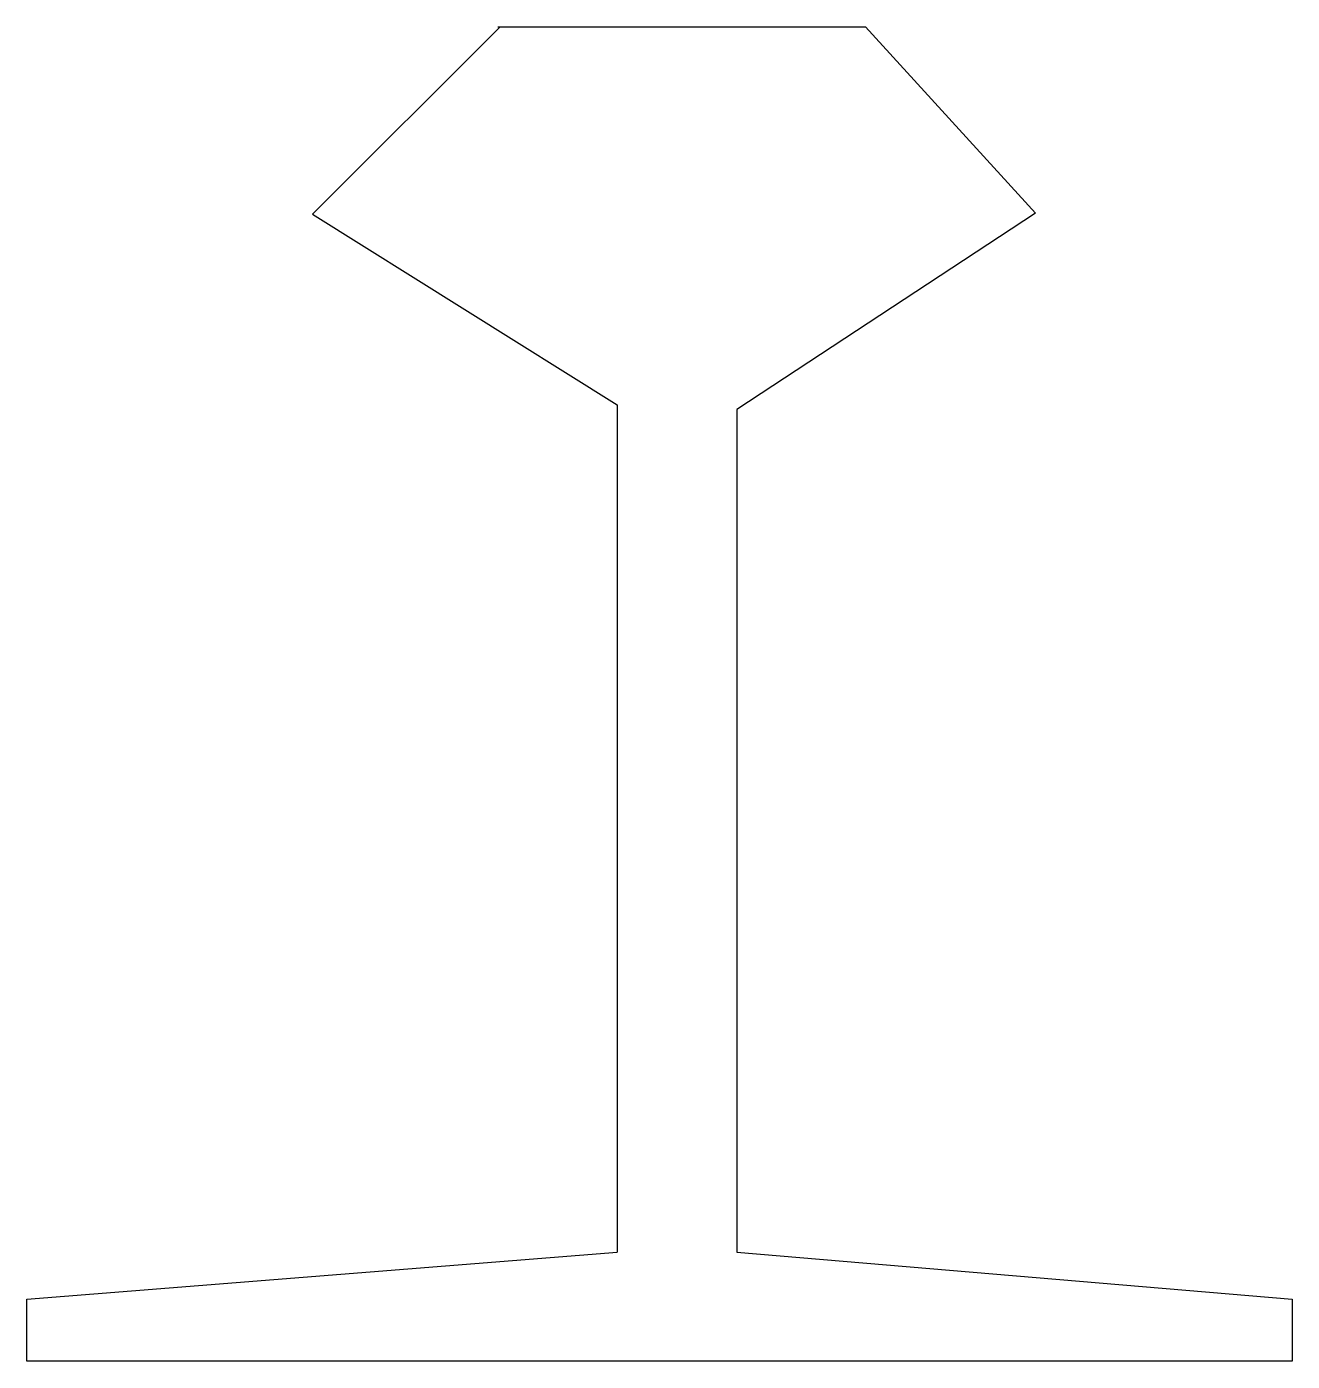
# Model space of a CAD drawing. Header units: metres. Extents: x -177118 to -176610, y -298972 to -298436.
import ezdxf

# ---------------------------------------------------------------- set-up
doc = ezdxf.new("R2010")
doc.units = ezdxf.units.M
doc.layers.add('K', color=2, linetype='Continuous')

msp = doc.modelspace()

# ---------------------------------------------------------------- linework, layer by layer
at = {"layer": 'K'}
for p, q in [((-176928.05, -298435.65), (-177003.33, -298510.99)), ((-176929.01, -298435.65), (-176781.3, -298435.65)), ((-176781.3, -298435.65), (-176713.06, -298510.5)), ((-177003.33, -298510.99), (-176881.06, -298587.59)), ((-176713.06, -298510.5), (-176833.06, -298589.47)), ((-176881.06, -298587.59), (-176881.06, -298927.92)), ((-176833.06, -298589.47), (-176833.06, -298927.92)), ((-177118.13, -298946.73), (-176881.06, -298927.92)), ((-176833.06, -298927.92), (-176609.99, -298946.73)), ((-177118.13, -298971.75), (-177118.13, -298946.73)), ((-176609.99, -298946.73), (-176609.99, -298971.75)), ((-176609.99, -298971.75), (-177118.13, -298971.75))]:
    msp.add_line(p, q, dxfattribs=at)

doc.saveas('drawing.dxf')
